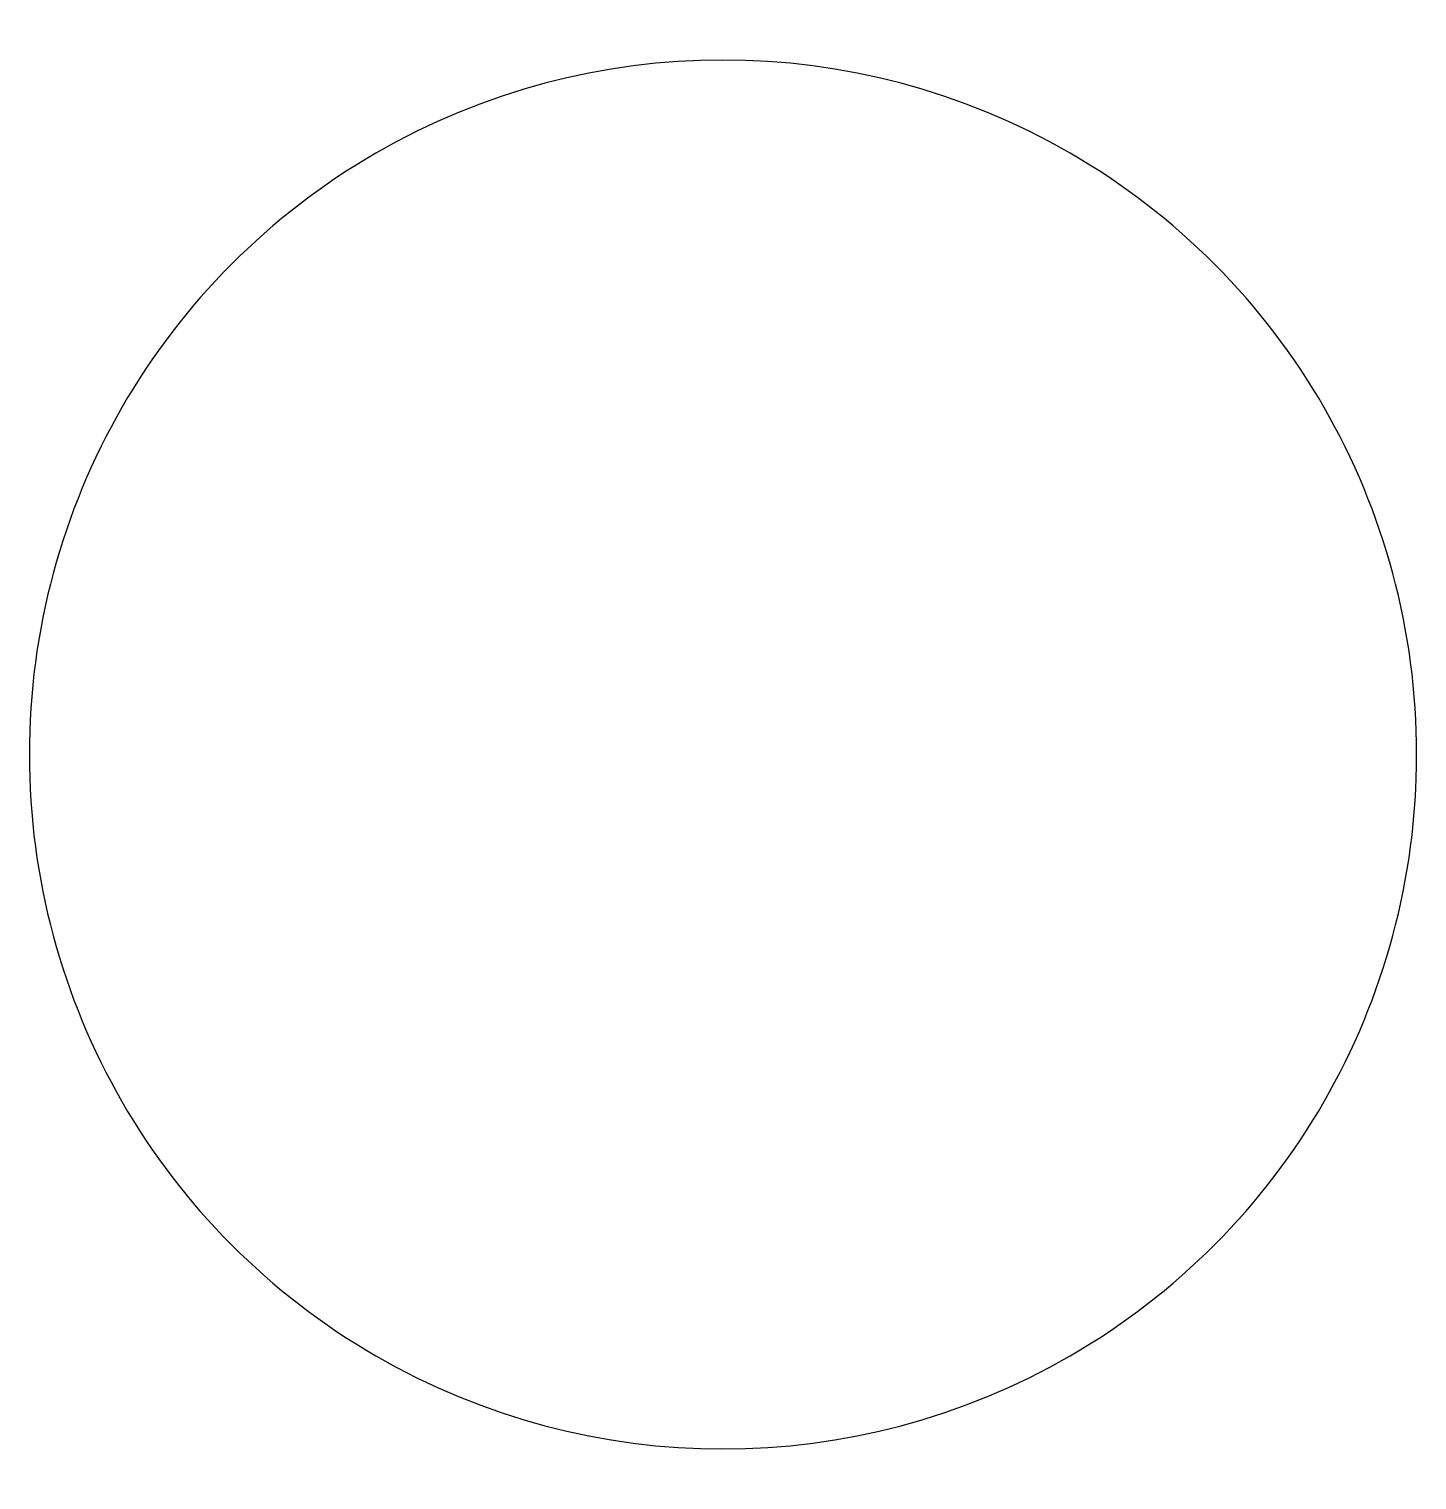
# Model space of a CAD drawing. Extents: x -1 to 1459, y 0 to 994.
# Drawn here: x 1372.48 to 1378.77, y 987.63 to 994.2 of the extents above.
import ezdxf

# ---------------------------------------------------------------- set-up
doc = ezdxf.new("R2010")
doc.units = 0
doc.layers.get('0').update_dxf_attribs({"linetype": 'CONTINUOUS'})

msp = doc.modelspace()

# ---------------------------------------------------------------- linework, layer by layer
at = {"color": 7}
msp.add_lwpolyline([(1378.764626, 990.917529)], close=True, dxfattribs=at)
for points in [[(1377.195209, 993.642277), (1376.222478, 994.204547), (1375.023527, 994.204547), (1374.050797, 993.642277)], [(1374.050797, 993.642277), (1373.078067, 993.080007), (1372.479655, 992.041072), (1372.48138, 990.917529)], [(1378.764626, 990.917529), (1378.766351, 992.041072), (1378.167939, 993.080007), (1377.195209, 993.642277)], [(1372.48138, 990.917529), (1372.479655, 989.793986), (1373.078067, 988.755051), (1374.050797, 988.192781)], [(1377.195209, 988.192781), (1378.167939, 988.755051), (1378.766351, 989.793986), (1378.764626, 990.917529)], [(1374.050797, 988.192781), (1375.023527, 987.630511), (1376.222478, 987.630511), (1377.195209, 988.192781)]]:
    msp.add_open_spline(points, degree=3, dxfattribs=at)

doc.saveas('drawing.dxf')
